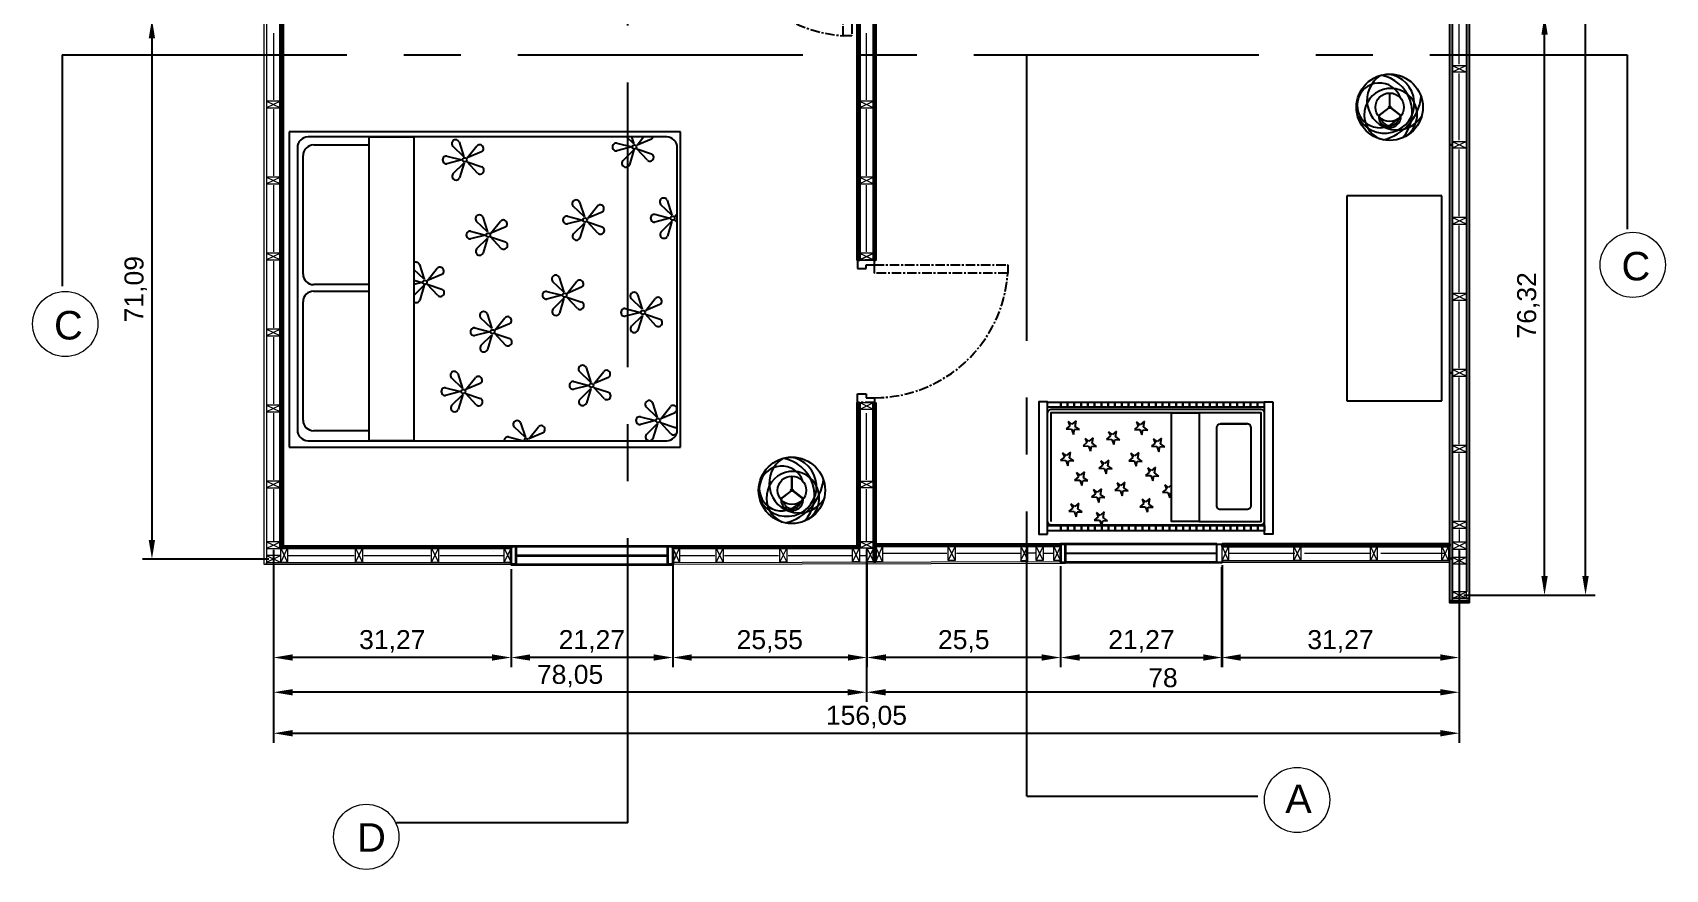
# Paper-space layout 'A000' of a CAD drawing. Header units: millimetres. Extents: x 0 to 841, y 0 to 594.
# Drawn here: x 457 to 671.8, y 163.5 to 273.7 of the extents above; entities that cross this region are included whole.
import ezdxf

# ---------------------------------------------------------------- set-up
doc = ezdxf.new("R2010")
doc.units = ezdxf.units.MM
doc.header["$MEASUREMENT"] = 0
doc.linetypes.add('CENTER', pattern=[2, 1.25, -0.25, 0.25, -0.25])
doc.layers.get('DEFPOINTS').update_dxf_attribs({"color": 210})
for name, color, linetype, lineweight in [('A-ANNO-SYMB', 3, 'Continuous', 18), ('A-DETL-MBND', 3, 'Continuous', 18), ('A-DETL-MCUT', 4, 'Continuous', 25), ('A-DOOR-FULL', 4, 'Continuous', 25), ('A-ELEV-MBE1', 7, 'Continuous', 35), ('A-ELEV-MBE2', 4, 'Continuous', 25), ('A-FURN', 8, 'Continuous', 18), ('A-SECT-MCUT', 7, 'Continuous', 35), ('A-WALL-PATT', 8, 'Continuous', 18), ('A-WALL-STUD', 3, 'Continuous', 18)]:
    doc.layers.add(name, color=color, linetype=linetype, lineweight=lineweight)
doc.layers.add('simona arzu', color=6, linetype='Continuous')
doc.styles.get("Standard").update_dxf_attribs({"font": 'arial.ttf'})
doc.dimstyles.new('ISO-25', dxfattribs={"dimtxt": 2.5, "dimasz": 2.5, "dimexe": 1.25, "dimexo": 0.625, "dimtad": 1, "dimtxsty": 'Standard', "dimcen": 2.5, "dimadec": 0, "dimazin": 0, "dimtfac": 1, "dimtmove": 0, "dimatfit": 3, "dimfxl": 1, "dimarcsym": 0})

# ---------------------------------------------------------------- blocks, each defined once
blk = doc.blocks.new('*D80')
at = {"color": 0, "lineweight": -2, "transparency": 16777216}
for p, q in [((488.66, 205.61), (488.66, 185.62)), ((566.71, 205.66), (566.71, 185.62)), ((564.21, 186.87), (491.16, 186.87))]:
    blk.add_line(p, q, dxfattribs=at)
at = {"color": 0, "transparency": 16777216}
for points in [[(491.16, 187.28), (491.16, 186.45), (488.66, 186.87)], [(564.21, 187.28), (564.21, 186.45), (566.71, 186.87)]]:
    blk.add_solid(points, dxfattribs=at)
at = {"layer": 'DEFPOINTS', "color": 0, "transparency": 16777216}
for p in [(566.71, 206.29), (488.66, 206.24), (488.66, 186.87)]:
    blk.add_point(p, dxfattribs=at)
at = {"color": 0, "transparency": 16777216, "insert": (527.69, 188.99), "char_height": 2.5, "attachment_point": 5}
blk.add_mtext('78,05', dxfattribs=at)
blk = doc.blocks.new('*D81')
at = {"color": 0, "lineweight": -2, "transparency": 16777216}
for p, q in [((488.66, 203.78), (488.66, 180.22)), ((644.71, 203.56), (644.71, 180.22)), ((491.16, 181.47), (642.21, 181.47))]:
    blk.add_line(p, q, dxfattribs=at)
at = {"color": 0, "transparency": 16777216}
for points in [[(491.16, 181.89), (491.16, 181.05), (488.66, 181.47)], [(642.21, 181.89), (642.21, 181.05), (644.71, 181.47)]]:
    blk.add_solid(points, dxfattribs=at)
at = {"layer": 'DEFPOINTS', "color": 0, "transparency": 16777216}
for p in [(488.66, 204.41), (644.71, 204.19), (644.71, 181.47)]:
    blk.add_point(p, dxfattribs=at)
at = {"color": 0, "transparency": 16777216, "insert": (566.69, 183.6), "char_height": 2.5, "attachment_point": 5}
blk.add_mtext('156,05', dxfattribs=at)
blk = doc.blocks.new('*D82')
at = {"color": 0, "lineweight": -2, "transparency": 16777216}
for p, q in [((566.71, 205.66), (566.71, 185.62)), ((644.71, 205.54), (644.71, 185.62)), ((642.21, 186.87), (569.21, 186.87))]:
    blk.add_line(p, q, dxfattribs=at)
at = {"color": 0, "transparency": 16777216}
for points in [[(569.21, 187.28), (569.21, 186.45), (566.71, 186.87)], [(642.21, 187.28), (642.21, 186.45), (644.71, 186.87)]]:
    blk.add_solid(points, dxfattribs=at)
at = {"layer": 'DEFPOINTS', "color": 0, "transparency": 16777216}
for p in [(566.71, 206.29), (644.71, 206.17), (566.71, 186.87)]:
    blk.add_point(p, dxfattribs=at)
at = {"color": 0, "transparency": 16777216, "insert": (605.71, 188.77), "char_height": 2.5, "attachment_point": 5}
blk.add_mtext('78', dxfattribs=at)
blk = doc.blocks.new('*D83')
at = {"color": 0, "lineweight": -2, "transparency": 16777216}
for p, q in [((488.66, 203.06), (488.66, 190.19)), ((519.93, 203.06), (519.93, 190.19)), ((517.43, 191.44), (491.16, 191.44))]:
    blk.add_line(p, q, dxfattribs=at)
at = {"color": 0, "transparency": 16777216}
for points in [[(491.16, 191.86), (491.16, 191.03), (488.66, 191.44)], [(517.43, 191.86), (517.43, 191.03), (519.93, 191.44)]]:
    blk.add_solid(points, dxfattribs=at)
at = {"layer": 'DEFPOINTS', "color": 0, "transparency": 16777216}
for p in [(488.66, 203.68), (519.93, 203.68), (488.66, 191.44)]:
    blk.add_point(p, dxfattribs=at)
at = {"color": 0, "transparency": 16777216, "insert": (504.29, 193.57), "char_height": 2.5, "attachment_point": 5}
blk.add_mtext('31,27', dxfattribs=at)
blk = doc.blocks.new('*D84')
at = {"color": 0, "lineweight": -2, "transparency": 16777216}
for p, q in [((519.93, 203.06), (519.93, 190.19)), ((541.2, 203.06), (541.2, 190.19)), ((538.7, 191.44), (522.43, 191.44))]:
    blk.add_line(p, q, dxfattribs=at)
at = {"color": 0, "transparency": 16777216}
for points in [[(522.43, 191.86), (522.43, 191.03), (519.93, 191.44)], [(538.7, 191.86), (538.7, 191.03), (541.2, 191.44)]]:
    blk.add_solid(points, dxfattribs=at)
at = {"layer": 'DEFPOINTS', "color": 0, "transparency": 16777216}
for p in [(519.93, 203.68), (541.2, 203.68), (519.93, 191.44)]:
    blk.add_point(p, dxfattribs=at)
at = {"color": 0, "transparency": 16777216, "insert": (530.56, 193.57), "char_height": 2.5, "attachment_point": 5}
blk.add_mtext('21,27', dxfattribs=at)
blk = doc.blocks.new('*D85')
at = {"color": 0, "lineweight": -2, "transparency": 16777216}
for p, q in [((541.2, 205.21), (541.2, 190.19)), ((566.75, 204.27), (566.75, 190.19)), ((564.25, 191.44), (543.7, 191.44))]:
    blk.add_line(p, q, dxfattribs=at)
at = {"color": 0, "transparency": 16777216}
for points in [[(543.7, 191.86), (543.7, 191.03), (541.2, 191.44)], [(564.25, 191.86), (564.25, 191.03), (566.75, 191.44)]]:
    blk.add_solid(points, dxfattribs=at)
at = {"layer": 'DEFPOINTS', "color": 0, "transparency": 16777216}
for p in [(541.2, 205.84), (566.75, 204.9), (541.2, 191.44)]:
    blk.add_point(p, dxfattribs=at)
at = {"color": 0, "transparency": 16777216, "insert": (553.97, 193.57), "char_height": 2.5, "attachment_point": 5}
blk.add_mtext('25,55', dxfattribs=at)
blk = doc.blocks.new('*D86')
at = {"color": 0, "lineweight": -2, "transparency": 16777216}
for p, q in [((566.75, 203.4), (566.75, 190.19)), ((592.25, 203.47), (592.25, 190.19)), ((589.75, 191.44), (569.25, 191.44))]:
    blk.add_line(p, q, dxfattribs=at)
at = {"color": 0, "transparency": 16777216}
for points in [[(569.25, 191.86), (569.25, 191.03), (566.75, 191.44)], [(589.75, 191.86), (589.75, 191.03), (592.25, 191.44)]]:
    blk.add_solid(points, dxfattribs=at)
at = {"layer": 'DEFPOINTS', "color": 0, "transparency": 16777216}
for p in [(566.75, 204.03), (592.25, 204.1), (566.75, 191.44)]:
    blk.add_point(p, dxfattribs=at)
at = {"color": 0, "transparency": 16777216, "insert": (579.5, 193.57), "char_height": 2.5, "attachment_point": 5}
blk.add_mtext('25,5', dxfattribs=at)
blk = doc.blocks.new('*D55')
at = {"color": 0, "lineweight": -2, "transparency": 16777216}
for p, q in [((592.25, 203.2), (592.25, 190.19)), ((613.52, 203.61), (613.52, 190.19)), ((594.75, 191.44), (611.02, 191.44))]:
    blk.add_line(p, q, dxfattribs=at)
at = {"color": 0, "transparency": 16777216}
for points in [[(594.75, 191.86), (594.75, 191.03), (592.25, 191.44)], [(611.02, 191.86), (611.02, 191.03), (613.52, 191.44)]]:
    blk.add_solid(points, dxfattribs=at)
at = {"layer": 'DEFPOINTS', "color": 0, "transparency": 16777216}
for p in [(613.52, 204.24), (592.25, 203.82), (613.52, 191.44)]:
    blk.add_point(p, dxfattribs=at)
at = {"color": 0, "transparency": 16777216, "insert": (602.88, 193.57), "char_height": 2.5, "attachment_point": 5}
blk.add_mtext('21,27', dxfattribs=at)
blk = doc.blocks.new('*D87')
at = {"color": 0, "lineweight": -2, "transparency": 16777216}
for p, q in [((613.44, 203.34), (613.44, 190.19)), ((644.71, 203.56), (644.71, 190.19)), ((615.94, 191.44), (642.21, 191.44))]:
    blk.add_line(p, q, dxfattribs=at)
at = {"color": 0, "transparency": 16777216}
for points in [[(615.94, 191.86), (615.94, 191.03), (613.44, 191.44)], [(642.21, 191.86), (642.21, 191.03), (644.71, 191.44)]]:
    blk.add_solid(points, dxfattribs=at)
at = {"layer": 'DEFPOINTS', "color": 0, "transparency": 16777216}
for p in [(644.71, 204.19), (613.44, 203.96), (644.71, 191.44)]:
    blk.add_point(p, dxfattribs=at)
at = {"color": 0, "transparency": 16777216, "insert": (629.08, 193.57), "char_height": 2.5, "attachment_point": 5}
blk.add_mtext('31,27', dxfattribs=at)
blk = doc.blocks.new('*D88')
at = {"color": 0, "lineweight": -2, "transparency": 16777216}
for p, q in [((645.33, 385.84), (662.58, 385.84)), ((661.33, 202.16), (661.33, 383.34)), ((645.33, 199.66), (662.58, 199.66))]:
    blk.add_line(p, q, dxfattribs=at)
at = {"color": 0, "transparency": 16777216}
for points in [[(660.91, 383.34), (661.74, 383.34), (661.33, 385.84)], [(660.91, 202.16), (661.74, 202.16), (661.33, 199.66)]]:
    blk.add_solid(points, dxfattribs=at)
at = {"layer": 'DEFPOINTS', "color": 0, "transparency": 16777216}
for p in [(644.71, 385.84), (661.33, 385.84), (644.71, 199.66)]:
    blk.add_point(p, dxfattribs=at)
at = {"color": 0, "transparency": 16777216, "insert": (659.2, 292.75), "char_height": 2.5, "attachment_point": 5, "rotation": 90}
blk.add_mtext('186,18', dxfattribs=at)
blk = doc.blocks.new('*D89')
at = {"color": 0, "lineweight": -2, "transparency": 16777216}
for p, q in [((639.97, 275.97), (657.18, 275.97)), ((655.93, 202.16), (655.93, 273.47)), ((645.33, 199.66), (657.18, 199.66))]:
    blk.add_line(p, q, dxfattribs=at)
at = {"color": 0, "transparency": 16777216}
for points in [[(655.52, 273.47), (656.35, 273.47), (655.93, 275.97)], [(655.52, 202.16), (656.35, 202.16), (655.93, 199.66)]]:
    blk.add_solid(points, dxfattribs=at)
at = {"layer": 'DEFPOINTS', "color": 0, "transparency": 16777216}
for p in [(639.35, 275.97), (655.93, 275.97), (644.71, 199.66)]:
    blk.add_point(p, dxfattribs=at)
at = {"color": 0, "transparency": 16777216, "insert": (653.81, 237.82), "char_height": 2.5, "attachment_point": 5, "rotation": 90}
blk.add_mtext('76,32', dxfattribs=at)
blk = doc.blocks.new('*D56')
at = {"color": 0, "lineweight": -2, "transparency": 16777216}
for p, q in [((488.03, 275.5), (471.41, 275.5)), ((472.66, 273), (472.66, 206.91)), ((488.04, 204.41), (471.41, 204.41))]:
    blk.add_line(p, q, dxfattribs=at)
at = {"color": 0, "transparency": 16777216}
for points in [[(472.24, 273), (473.07, 273), (472.66, 275.5)], [(472.24, 206.91), (473.07, 206.91), (472.66, 204.41)]]:
    blk.add_solid(points, dxfattribs=at)
at = {"layer": 'DEFPOINTS', "color": 0, "transparency": 16777216}
for p in [(488.66, 275.5), (472.66, 204.41), (488.66, 204.41)]:
    blk.add_point(p, dxfattribs=at)
at = {"color": 0, "transparency": 16777216, "insert": (470.53, 239.95), "char_height": 2.5, "attachment_point": 5, "rotation": 90}
blk.add_mtext('71,09', dxfattribs=at)

psp = doc.layouts.new('A000')

# ---------------------------------------------------------------- linework, layer by layer
at = {"color": 3, "linetype": 'CENTER', "ltscale": 30}
for p, q in [((535.281, 169.662), (535.281, 420.554)), ((587.781, 173.166), (587.781, 418.829)), ((460.827, 270.802), (666.812, 270.802)), ((460.827, 270.802), (460.827, 240.361)), ((666.812, 270.802), (666.812, 247.861)), ((587.781, 173.166), (618.222, 173.166)), ((535.281, 169.662), (504.841, 169.662))]:
    psp.add_line(p, q, dxfattribs=at)
at = {"color": 0}
for p, q in [((646.064, 198.632), (646.064, 386.864)), ((593.478, 221.962), (592.967, 221.549)), ((592.967, 221.549), (593.66, 221.516)), ((593.737, 222.171), (593.249, 222.525)), ((593.249, 222.525), (593.478, 221.962)), ((593.66, 221.516), (593.943, 220.82)), ((594.289, 222.617), (593.737, 222.171)), ((593.943, 220.82), (594.073, 221.496)), ((594.073, 221.496), (594.712, 221.466)), ((594.146, 221.875), (594.289, 222.617)), ((594.712, 221.466), (594.146, 221.875)), ((602.47, 221.899), (601.959, 221.486)), ((601.959, 221.486), (602.652, 221.453)), ((602.729, 222.108), (602.241, 222.462)), ((602.241, 222.462), (602.47, 221.899)), ((602.652, 221.453), (602.935, 220.757)), ((603.281, 222.554), (602.729, 222.108)), ((602.935, 220.757), (603.065, 221.433)), ((603.065, 221.433), (603.704, 221.403)), ((603.138, 221.812), (603.281, 222.554)), ((603.704, 221.403), (603.138, 221.812)), ((612.806, 216.128), (612.806, 221.775)), ((595.714, 219.741), (595.203, 219.328)), ((595.203, 219.328), (595.896, 219.295)), ((595.974, 219.951), (595.485, 220.304)), ((595.485, 220.304), (595.714, 219.741)), ((595.896, 219.295), (596.179, 218.599)), ((596.525, 220.396), (595.974, 219.951)), ((596.179, 218.599), (596.31, 219.275)), ((596.31, 219.275), (596.948, 219.245)), ((596.383, 219.655), (596.525, 220.396)), ((596.948, 219.245), (596.383, 219.655)), ((598.798, 220.618), (598.286, 220.204)), ((598.286, 220.204), (598.979, 220.171)), ((599.057, 220.827), (598.568, 221.181)), ((598.568, 221.181), (598.798, 220.618)), ((598.979, 220.171), (599.263, 219.475)), ((599.609, 221.273), (599.057, 220.827)), ((599.263, 219.475), (599.393, 220.152)), ((599.393, 220.152), (600.031, 220.121)), ((599.466, 220.531), (599.609, 221.273)), ((600.031, 220.121), (599.466, 220.531)), ((604.706, 219.678), (604.195, 219.265)), ((604.195, 219.265), (604.888, 219.232)), ((604.966, 219.888), (604.477, 220.242)), ((604.477, 220.242), (604.706, 219.678)), ((604.888, 219.232), (605.171, 218.536)), ((605.517, 220.333), (604.966, 219.888)), ((605.171, 218.536), (605.302, 219.213)), ((605.302, 219.213), (605.94, 219.182)), ((605.375, 219.592), (605.517, 220.333)), ((605.94, 219.182), (605.375, 219.592)), ((592.737, 217.839), (592.225, 217.425)), ((592.225, 217.425), (592.918, 217.392)), ((592.996, 218.048), (592.507, 218.402)), ((592.507, 218.402), (592.737, 217.839)), ((592.918, 217.392), (593.202, 216.696)), ((593.548, 218.494), (592.996, 218.048)), ((593.202, 216.696), (593.332, 217.373)), ((593.332, 217.373), (593.97, 217.342)), ((593.405, 217.752), (593.548, 218.494)), ((593.97, 217.342), (593.405, 217.752)), ((598.041, 217.004), (597.552, 217.358)), ((597.552, 217.358), (597.782, 216.795)), ((598.592, 217.45), (598.041, 217.004)), ((598.45, 216.708), (598.592, 217.45)), ((601.729, 217.776), (601.217, 217.363)), ((601.217, 217.363), (601.91, 217.33)), ((601.988, 217.985), (601.499, 218.339)), ((601.499, 218.339), (601.729, 217.776)), ((601.91, 217.33), (602.194, 216.633)), ((602.539, 218.431), (601.988, 217.985)), ((602.194, 216.633), (602.324, 217.31)), ((602.324, 217.31), (602.962, 217.279)), ((602.397, 217.689), (602.539, 218.431)), ((602.962, 217.279), (602.397, 217.689)), ((594.58, 215.231), (594.068, 214.818)), ((594.839, 215.441), (594.35, 215.794)), ((594.35, 215.794), (594.58, 215.231)), ((595.39, 215.886), (594.839, 215.441)), ((595.248, 215.145), (595.39, 215.886)), ((595.813, 214.735), (595.248, 215.145)), ((597.782, 216.795), (597.27, 216.382)), ((597.27, 216.382), (597.963, 216.349)), ((597.963, 216.349), (598.247, 215.653)), ((598.247, 215.653), (598.377, 216.329)), ((598.377, 216.329), (599.015, 216.299)), ((599.015, 216.299), (598.45, 216.708)), ((603.935, 215.841), (603.423, 215.428)), ((603.423, 215.428), (604.116, 215.395)), ((604.194, 216.051), (603.705, 216.404)), ((603.705, 216.404), (603.935, 215.841)), ((604.116, 215.395), (604.399, 214.699)), ((604.745, 216.496), (604.194, 216.051)), ((604.399, 214.699), (604.53, 215.375)), ((604.53, 215.375), (605.168, 215.345)), ((604.603, 215.754), (604.745, 216.496)), ((605.168, 215.345), (604.603, 215.754)), ((594.068, 214.818), (594.761, 214.785)), ((594.761, 214.785), (595.044, 214.089)), ((595.044, 214.089), (595.175, 214.765)), ((595.175, 214.765), (595.813, 214.735)), ((596.816, 213.011), (596.304, 212.597)), ((597.075, 213.22), (596.586, 213.574)), ((596.586, 213.574), (596.816, 213.011)), ((597.627, 213.666), (597.075, 213.22)), ((597.484, 212.924), (597.627, 213.666)), ((598.049, 212.514), (597.484, 212.924)), ((599.899, 213.887), (599.387, 213.474)), ((599.387, 213.474), (600.081, 213.441)), ((600.158, 214.096), (599.67, 214.45)), ((599.67, 214.45), (599.899, 213.887)), ((600.081, 213.441), (600.364, 212.745)), ((600.71, 214.542), (600.158, 214.096)), ((600.364, 212.745), (600.494, 213.421)), ((600.494, 213.421), (601.132, 213.391)), ((600.567, 213.8), (600.71, 214.542)), ((601.132, 213.391), (600.567, 213.8)), ((606.171, 213.621), (605.659, 213.207)), ((605.659, 213.207), (606.352, 213.174)), ((606.43, 213.83), (605.941, 214.184)), ((605.941, 214.184), (606.171, 213.621)), ((606.352, 213.174), (606.636, 212.478)), ((606.853, 214.172), (606.43, 213.83)), ((606.636, 212.478), (606.766, 213.155)), ((606.766, 213.155), (606.853, 213.15)), ((606.839, 213.534), (606.853, 213.608)), ((606.853, 213.523), (606.839, 213.534)), ((593.838, 211.108), (593.326, 210.695)), ((593.326, 210.695), (594.02, 210.662)), ((594.097, 211.317), (593.609, 211.671)), ((593.609, 211.671), (593.838, 211.108)), ((594.02, 210.662), (594.303, 209.966)), ((594.649, 211.763), (594.097, 211.317)), ((594.303, 209.966), (594.433, 210.642)), ((594.433, 210.642), (595.071, 210.612)), ((594.506, 211.021), (594.649, 211.763)), ((595.071, 210.612), (594.506, 211.021)), ((596.304, 212.597), (596.997, 212.564)), ((596.997, 212.564), (597.281, 211.868)), ((597.281, 211.868), (597.411, 212.545)), ((597.411, 212.545), (598.049, 212.514)), ((597.997, 210.613), (597.445, 210.167)), ((597.854, 209.871), (597.997, 210.613)), ((603.193, 211.718), (602.681, 211.305)), ((602.681, 211.305), (603.375, 211.272)), ((603.452, 211.927), (602.964, 212.281)), ((602.964, 212.281), (603.193, 211.718)), ((603.375, 211.272), (603.658, 210.576)), ((604.004, 212.373), (603.452, 211.927)), ((603.658, 210.576), (603.788, 211.252)), ((603.788, 211.252), (604.426, 211.222)), ((603.861, 211.631), (604.004, 212.373)), ((604.426, 211.222), (603.861, 211.631)), ((597.186, 209.958), (596.675, 209.545)), ((596.675, 209.545), (597.368, 209.512)), ((597.445, 210.167), (596.957, 210.521)), ((596.957, 210.521), (597.186, 209.958)), ((597.368, 209.512), (597.607, 208.925)), ((597.672, 208.925), (597.781, 209.492)), ((597.781, 209.492), (598.42, 209.461)), ((598.42, 209.461), (597.854, 209.871)), ((612.76, 206.363), (612.76, 203.961)), ((612.816, 206.365), (613.517, 206.365)), ((592.871, 205.173), (612.76, 205.173)), ((613.519, 204.238), (613.516, 203.962)), ((592.246, 203.962), (613.516, 203.962)), ((613.441, 203.962), (612.816, 203.962)), ((645.647, 199.208), (646.064, 199.208))]:
    psp.add_line(p, q, dxfattribs=at)
for p, q in [((635.554, 264.038), (635.554, 265.788)), ((635.579, 264.036), (635.579, 265.788)), ((635.445, 263.854), (634.058, 262.784)), ((635.458, 263.834), (634.072, 262.765)), ((635.653, 263.837), (637.039, 262.768)), ((635.672, 263.871), (637.062, 262.799)), ((542.223, 260.665), (490.723, 260.665)), ((490.723, 260.665), (490.723, 219.165)), ((540.407, 259.995), (493.199, 259.995)), ((501.233, 219.995), (501.233, 259.995)), ((501.233, 259.995), (507.123, 259.995)), ((507.123, 259.995), (507.123, 219.995)), ((536.062, 259.089), (535.11, 259.995)), ((535.774, 259.995), (536.062, 259.089)), ((536.506, 258.928), (537.352, 259.995)), ((542.223, 219.165), (542.223, 260.665)), ((491.803, 258.607), (491.803, 221.332)), ((513.718, 257.392), (512.237, 258.799)), ((513.097, 259.338), (513.718, 257.392)), ((514.161, 257.23), (515.431, 258.83)), ((516.044, 258.023), (514.161, 257.23)), ((533.828, 259.186), (535.807, 258.679)), ((535.807, 258.679), (533.828, 258.171)), ((534.619, 256.853), (536.075, 258.286)), ((536.075, 258.286), (535.488, 256.329)), ((536.469, 258.429), (538.407, 257.782)), ((537.857, 256.93), (536.469, 258.429)), ((538.389, 259.72), (536.506, 258.928)), ((541.803, 221.346), (541.803, 258.599)), ((511.483, 257.488), (513.462, 256.981)), ((513.462, 256.981), (511.483, 256.474)), ((512.275, 255.155), (513.73, 256.588)), ((513.73, 256.588), (513.144, 254.631)), ((514.125, 256.732), (516.062, 256.084)), ((515.512, 255.232), (514.125, 256.732)), ((528.947, 251.415), (529.568, 249.469)), ((540.466, 251.661), (541.086, 249.715)), ((629.899, 252.25), (629.899, 225.25)), ((642.399, 252.25), (629.899, 252.25)), ((642.399, 225.25), (642.399, 252.25)), ((516.208, 249.434), (516.829, 247.488)), ((527.333, 249.565), (529.312, 249.058)), ((529.568, 249.469), (528.087, 250.877)), ((530.011, 249.307), (531.281, 250.908)), ((531.894, 250.1), (530.011, 249.307)), ((538.852, 249.811), (540.831, 249.304)), ((540.831, 249.304), (538.852, 248.796)), ((541.086, 249.715), (539.606, 251.122)), ((541.53, 249.553), (541.803, 249.898)), ((541.803, 249.668), (541.53, 249.553)), ((514.595, 247.584), (516.573, 247.077)), ((516.829, 247.488), (515.349, 248.896)), ((517.272, 247.327), (518.542, 248.927)), ((519.155, 248.119), (517.272, 247.327)), ((529.312, 249.058), (527.333, 248.551)), ((528.125, 247.232), (529.58, 248.665)), ((529.58, 248.665), (528.993, 246.709)), ((529.974, 248.809), (531.912, 248.162)), ((531.362, 247.309), (529.974, 248.809)), ((539.643, 247.478), (541.099, 248.911)), ((541.099, 248.911), (540.512, 246.954)), ((541.493, 249.054), (541.803, 248.951)), ((541.803, 248.72), (541.493, 249.054)), ((516.573, 247.077), (514.595, 246.57)), ((515.386, 245.251), (516.842, 246.685)), ((516.842, 246.685), (516.255, 244.728)), ((517.236, 246.828), (519.173, 246.181)), ((518.623, 245.329), (517.236, 246.828)), ((507.865, 243.209), (508.485, 241.263)), ((508.485, 241.263), (507.123, 242.558)), ((507.123, 241.136), (508.23, 240.852)), ((508.23, 240.852), (507.123, 240.568)), ((508.929, 241.102), (510.198, 242.702)), ((510.811, 241.894), (508.929, 241.102)), ((526.87, 239.565), (525.39, 240.973)), ((526.249, 241.511), (526.87, 239.565)), ((527.313, 239.404), (528.583, 241.004)), ((507.123, 239.106), (508.498, 240.459)), ((508.498, 240.459), (507.911, 238.503)), ((508.892, 240.603), (510.83, 239.956)), ((510.279, 239.104), (508.892, 240.603)), ((524.635, 239.661), (526.614, 239.154)), ((526.614, 239.154), (524.635, 238.647)), ((525.427, 237.329), (526.883, 238.762)), ((526.883, 238.762), (526.296, 236.805)), ((527.277, 238.905), (529.214, 238.258)), ((528.664, 237.406), (527.277, 238.905)), ((529.196, 240.196), (527.313, 239.404)), ((537.194, 237.302), (535.713, 238.709)), ((536.573, 239.248), (537.194, 237.302)), ((537.637, 237.14), (538.907, 238.74)), ((516.774, 236.701), (517.395, 234.755)), ((534.959, 237.398), (536.938, 236.891)), ((536.938, 236.891), (534.959, 236.383)), ((535.751, 235.065), (537.206, 236.498)), ((537.206, 236.498), (536.62, 234.541)), ((537.601, 236.642), (539.538, 235.994)), ((538.988, 235.142), (537.601, 236.642)), ((539.52, 237.932), (537.637, 237.14)), ((515.16, 234.851), (517.139, 234.344)), ((517.139, 234.344), (515.16, 233.837)), ((517.395, 234.755), (515.914, 236.163)), ((517.838, 234.593), (519.108, 236.194)), ((519.721, 235.386), (517.838, 234.593)), ((515.952, 232.518), (517.407, 233.951)), ((517.407, 233.951), (516.821, 231.995)), ((517.802, 234.095), (519.739, 233.448)), ((519.189, 232.596), (517.802, 234.095)), ((513.542, 226.881), (512.062, 228.289)), ((512.921, 228.827), (513.542, 226.881)), ((513.985, 226.719), (515.255, 228.32)), ((528.171, 227.777), (530.15, 227.27)), ((530.405, 227.681), (528.925, 229.089)), ((529.785, 229.627), (530.405, 227.681)), ((530.849, 227.519), (532.119, 229.12)), ((532.732, 228.312), (530.849, 227.519)), ((511.308, 226.977), (513.286, 226.47)), ((513.286, 226.47), (511.308, 225.963)), ((512.099, 224.644), (513.555, 226.077)), ((513.555, 226.077), (512.968, 224.121)), ((513.949, 226.221), (515.886, 225.574)), ((515.336, 224.721), (513.949, 226.221)), ((515.868, 227.512), (513.985, 226.719)), ((530.15, 227.27), (528.171, 226.763)), ((528.962, 225.444), (530.418, 226.877)), ((530.418, 226.877), (529.831, 224.921)), ((530.812, 227.021), (532.75, 226.374)), ((532.2, 225.522), (530.812, 227.021)), ((539.171, 223.059), (537.691, 224.466)), ((539.171, 223.059), (537.691, 224.466)), ((538.55, 225.005), (539.171, 223.059)), ((538.55, 225.005), (539.171, 223.059)), ((539.614, 222.897), (540.884, 224.497)), ((539.614, 222.897), (540.884, 224.497)), ((541.497, 223.689), (539.614, 222.897)), ((541.497, 223.689), (539.614, 222.897)), ((629.899, 225.25), (642.399, 225.25)), ((521.803, 220.402), (520.323, 221.809)), ((521.182, 222.348), (521.803, 220.402)), ((522.247, 220.24), (523.516, 221.841)), ((536.937, 223.155), (538.915, 222.648)), ((536.937, 223.155), (538.915, 222.648)), ((538.915, 222.648), (536.937, 222.14)), ((538.915, 222.648), (536.937, 222.14)), ((537.728, 220.822), (539.184, 222.255)), ((537.728, 220.822), (539.184, 222.255)), ((539.184, 222.255), (538.597, 220.298)), ((539.184, 222.255), (538.597, 220.298)), ((539.578, 222.398), (541.515, 221.751)), ((540.965, 220.899), (539.578, 222.398)), ((539.578, 222.398), (541.515, 221.751)), ((540.965, 220.899), (539.578, 222.398)), ((493.198, 219.995), (540.408, 219.995)), ((507.123, 219.995), (501.233, 219.995)), ((519.569, 220.498), (521.547, 219.991)), ((524.129, 221.033), (522.247, 220.24)), ((490.723, 219.165), (542.223, 219.165)), ((556.879, 213.588), (556.879, 215.338)), ((556.904, 213.585), (556.904, 215.338)), ((556.769, 213.403), (555.382, 212.333)), ((556.783, 213.383), (555.397, 212.314)), ((556.978, 213.386), (558.364, 212.318)), ((556.997, 213.421), (558.387, 212.348))]:
    psp.add_line(p, q)
for points in [[(493.951, 258.941), (501.233, 258.941)], [(492.556, 241.947), (492.556, 257.546)], [(493.936, 239.69), (501.233, 239.69)], [(501.233, 240.552), (493.951, 240.552)], [(492.541, 222.696), (492.541, 238.294)], [(501.233, 221.3), (493.936, 221.3)]]:
    psp.add_lwpolyline(points)
psp.add_lwpolyline([(606.853, 223.657), (610.479, 223.652), (610.479, 209.371), (606.853, 209.376)], close=True, dxfattribs=at)
for centre, radius in [((635.554, 263.913), 4.372), ((635.554, 263.913), 1.875), ((635.554, 263.913), 0.125), ((536.156, 258.682), 0.269), ((513.811, 256.985), 0.269), ((529.661, 249.062), 0.269), ((541.18, 249.308), 0.269), ((516.923, 247.081), 0.269), ((508.579, 240.856), 0.269), ((526.964, 239.158), 0.269), ((537.287, 236.895), 0.269), ((517.488, 234.348), 0.269), ((513.636, 226.474), 0.269), ((530.499, 227.274), 0.269), ((539.265, 222.651), 0.269), ((539.265, 222.651), 0.269), ((556.879, 213.463), 4.372), ((556.879, 213.463), 1.875), ((556.879, 213.463), 0.125)]:
    psp.add_circle(centre, radius)
for centre, radius, start, end in [((634.215, 264.162), 2.947, 18.42296, 320.55299), ((634.884, 264.393), 3.914, 205.59901, 83.26359), ((636.464, 264.83), 3.901, 122.44233, 327.96993), ((633.534, 263.211), 4.989, 318.16189, 80.16819), ((635.68, 262.916), 3.482, 308.48908, 245.90428), ((633.046, 266.114), 6.707, 284.4939, 352.97713), ((635.578, 262.71), 1.463, 179.92881, 2.27632), ((635.578, 262.71), 1.203, 193.45461, 348.75053), ((493.184, 258.613), 1.381, 89.40648, 180.24584), ((538.134, 260.164), 0.511, 299.89479, 340.71568), ((540.407, 258.599), 1.396, 0, 90), ((493.951, 257.546), 1.396, 90, 180), ((512.633, 259.124), 0.511, 24.76118, 219.36383), ((515.789, 258.466), 0.511, 299.89479, 134.49744), ((533.763, 258.679), 0.511, 82.69868, 277.30132), ((511.418, 256.981), 0.511, 82.69868, 277.30132), ((515.842, 255.623), 0.511, 229.85219, 64.45484), ((535.02, 256.535), 0.511, 141.62668, 336.22932), ((538.186, 257.321), 0.511, 229.85219, 64.45484), ((512.676, 254.838), 0.511, 141.62668, 336.22932), ((528.483, 251.201), 0.511, 24.76118, 219.36383), ((540.001, 251.447), 0.511, 24.76118, 219.36383), ((515.744, 249.22), 0.511, 24.76118, 219.36383), ((527.268, 249.058), 0.511, 82.69868, 277.30132), ((531.639, 250.543), 0.511, 299.89479, 134.49744), ((538.787, 249.304), 0.511, 82.69868, 277.30132), ((514.53, 247.077), 0.511, 82.69868, 277.30132), ((518.9, 248.562), 0.511, 299.89479, 134.49744), ((528.525, 246.915), 0.511, 141.62668, 336.22932), ((531.691, 247.7), 0.511, 229.85219, 64.45484), ((540.044, 247.16), 0.511, 141.62668, 336.22932), ((515.787, 244.934), 0.511, 141.62668, 336.22932), ((518.953, 245.72), 0.511, 229.85219, 64.45484), ((507.4, 242.995), 0.511, 24.76118, 122.8035), ((510.557, 242.337), 0.511, 299.89479, 134.49744), ((493.951, 241.947), 1.396, 180, 270), ((525.785, 241.297), 0.511, 24.76118, 219.36383), ((528.941, 240.639), 0.511, 299.89479, 134.49744), ((493.936, 238.294), 1.396, 90, 180), ((510.609, 239.494), 0.511, 229.85219, 64.45484), ((524.57, 239.154), 0.511, 82.69868, 277.30132), ((536.109, 239.034), 0.511, 24.76118, 219.36383), ((539.265, 238.376), 0.511, 299.89479, 134.49744), ((507.443, 238.709), 0.511, 231.2765, 336.22932), ((516.31, 236.487), 0.511, 24.76118, 219.36383), ((525.828, 237.011), 0.511, 141.62668, 336.22932), ((528.994, 237.797), 0.511, 229.85219, 64.45484), ((534.894, 236.891), 0.511, 82.69868, 277.30132), ((515.095, 234.344), 0.511, 82.69868, 277.30132), ((519.466, 235.829), 0.511, 299.89479, 134.49744), ((536.152, 234.747), 0.511, 141.62668, 336.22932), ((539.318, 235.533), 0.511, 229.85219, 64.45484), ((516.353, 232.201), 0.511, 141.62668, 336.22932), ((519.519, 232.986), 0.511, 229.85219, 64.45484), ((529.32, 229.413), 0.511, 24.76118, 219.36383), ((512.457, 228.613), 0.511, 24.76118, 219.36383), ((515.613, 227.955), 0.511, 299.89479, 134.49744), ((528.106, 227.27), 0.511, 82.69868, 277.30132), ((532.477, 228.755), 0.511, 299.89479, 134.49744), ((511.243, 226.47), 0.511, 82.69868, 277.30132), ((532.529, 225.912), 0.511, 229.85219, 64.45484), ((512.5, 224.327), 0.511, 141.62668, 336.22932), ((515.666, 225.112), 0.511, 229.85219, 64.45484), ((529.363, 225.127), 0.511, 141.62668, 336.22932), ((538.086, 224.791), 0.511, 24.76118, 219.36383), ((538.086, 224.791), 0.511, 24.76118, 219.36383), ((541.242, 224.133), 0.511, 299.89479, 134.49744), ((541.242, 224.133), 0.511, 299.89479, 134.49744), ((493.198, 221.39), 1.396, 180, 270), ((493.936, 222.696), 1.396, 180, 270), ((520.718, 222.134), 0.511, 24.76118, 219.36383), ((523.875, 221.476), 0.511, 299.89479, 134.49744), ((536.872, 222.648), 0.511, 82.69868, 277.30132), ((536.872, 222.648), 0.511, 82.69868, 277.30132), ((540.407, 221.39), 1.396, 270, 0), ((541.295, 221.29), 0.511, 6.85356, 64.45484), ((519.504, 219.991), 0.511, 82.69868, 179.56023), ((521.897, 219.995), 0.269, 0, 180), ((538.129, 220.504), 0.511, 141.62668, 336.22932), ((538.129, 220.504), 0.511, 141.62668, 336.22932), ((541.295, 221.29), 0.511, 229.85219, 340.2351), ((556.208, 213.942), 3.914, 205.59901, 83.26359), ((557.789, 214.379), 3.901, 122.44233, 327.96993), ((554.859, 212.76), 4.989, 318.16189, 80.16819), ((555.54, 213.711), 2.947, 18.42296, 320.55299), ((557.005, 212.465), 3.482, 308.48908, 245.90428), ((554.371, 215.664), 6.707, 284.4939, 352.97713), ((556.902, 212.259), 1.463, 179.92881, 2.27632), ((556.902, 212.259), 1.203, 193.45461, 348.75053)]:
    psp.add_arc(centre, radius, start, end)
at = {"layer": 'A-ANNO-SYMB'}
for centre in [(667.54, 243.149), (461.252, 235.367), (623.367, 172.687), (500.866, 167.833)]:
    psp.add_circle(centre, 4.291, dxfattribs=at)
at = {"layer": 'A-DETL-MBND', "color": 0}
for points in [[(487.721, 384.383), (487.724, 203.684), (487.449, 203.684), (487.449, 384.383)], [(519.928, 203.959), (519.928, 203.684), (487.724, 203.684), (487.724, 203.959)], [(592.246, 204.1), (592.246, 203.825), (541.198, 203.684), (541.198, 203.959)]]:
    psp.add_lwpolyline(points, close=True, dxfattribs=at)
psp.add_lwpolyline([(613.519, 204.238), (643.47, 204.238), (643.47, 203.962), (613.441, 203.962)], dxfattribs=at)
at = {"layer": 'A-DETL-MCUT', "color": 0}
for points in [[(643.771, 288.994), (643.771, 258.965), (643.471, 258.965), (643.47, 288.994)], [(643.771, 258.965), (643.771, 228.936), (643.471, 228.936), (643.47, 258.965)], [(643.771, 228.936), (643.771, 204.488), (643.47, 204.488), (643.47, 228.936)], [(643.771, 204.488), (643.771, 198.908), (643.471, 198.908), (643.47, 204.488)]]:
    psp.add_lwpolyline(points, close=True, dxfattribs=at)
for points in [[(646.064, 198.632), (643.471, 198.632), (643.471, 198.908), (646.064, 198.908)], [(646.064, 199.208), (643.771, 199.208), (643.771, 198.908), (646.064, 198.908)]]:
    psp.add_lwpolyline(points, dxfattribs=at)
at = {"layer": 'A-DOOR-FULL', "color": 0, "linetype": 'CENTER'}
for points in [[(563.645, 273.326), (563.645, 290.843), (564.771, 290.843), (564.771, 273.326), (563.645, 273.326)], [(567.764, 243.169), (567.764, 243.795), (565.512, 243.795), (565.512, 242.669), (566.638, 242.669), (566.638, 243.169), (567.764, 243.169)], [(585.281, 242.043), (567.764, 242.043), (567.764, 243.169), (585.281, 243.169), (585.281, 242.043)], [(567.764, 225.652), (567.764, 225.027), (565.512, 225.027), (565.512, 226.153), (566.638, 226.153), (566.638, 225.652), (567.764, 225.652)]]:
    psp.add_lwpolyline(points, dxfattribs=at)
for centre, start, end in [((564.838, 290.87), 180.08643, 266.10934), ((567.737, 243.236), 270.08643, 356.10934)]:
    psp.add_arc(centre, 17.584, start, end, dxfattribs=at)
at = {"layer": 'A-ELEV-MBE1', "color": 0}
for p, q in [((612.816, 206.365), (592.871, 206.365)), ((519.927, 206.086), (541.198, 206.086)), ((519.928, 203.684), (541.198, 203.684)), ((612.816, 203.962), (592.871, 203.962))]:
    psp.add_line(p, q, dxfattribs=at)
at = {"layer": 'A-ELEV-MBE1', "color": 0, "linetype": 'Continuous'}
psp.add_line((520.553, 204.898), (540.56, 204.898), dxfattribs=at)
at = {"layer": 'A-ELEV-MBE1', "color": 0}
for points in [[(592.246, 203.962), (592.871, 203.962), (592.871, 206.365), (592.246, 206.365)], [(519.927, 206.086), (520.553, 206.086), (520.553, 203.684), (519.928, 203.684)], [(540.572, 206.086), (541.198, 206.086), (541.198, 203.684), (540.572, 203.684)]]:
    psp.add_lwpolyline(points, close=True, dxfattribs=at)
at = {"layer": 'A-ELEV-MBE2', "color": 0}
psp.add_line((645.648, 385.388), (645.647, 200.109), dxfattribs=at)
at = {"layer": 'A-FURN', "color": 0}
for p, q in [((643.47, 246.654), (643.47, 296.702)), ((643.47, 206.615), (643.47, 229.137))]:
    psp.add_line(p, q, dxfattribs=at)
at = {"layer": 'A-FURN', "color": 0, "linetype": 'Continuous'}
psp.add_line((517.618, 205.464), (517.618, 205.464), dxfattribs=at)
at = {"layer": 'A-SECT-MCUT', "color": 0}
for points in [[(565.772, 295.109), (565.772, 264.268), (565.521, 264.268), (565.522, 295.109)], [(567.899, 295.109), (567.899, 264.268), (567.649, 264.268), (567.649, 295.109)], [(489.598, 264.268), (489.598, 294.297), (489.899, 294.297), (489.899, 264.268)], [(489.598, 234.239), (489.598, 264.268), (489.899, 264.268), (489.899, 234.239)], [(565.772, 264.268), (565.762, 243.795), (565.512, 243.795), (565.522, 264.268)], [(567.899, 264.268), (567.899, 243.795), (567.649, 243.795), (567.649, 264.268)], [(489.598, 205.836), (489.598, 234.239), (489.899, 234.239), (489.899, 205.836)], [(565.772, 225.027), (565.772, 206.086), (565.522, 206.086), (565.522, 225.027)], [(567.889, 225.027), (567.899, 204.032), (567.649, 204.032), (567.639, 225.027)], [(592.246, 206.114), (567.897, 206.114), (567.897, 206.365), (592.246, 206.365)], [(643.47, 206.114), (643.47, 206.365), (613.517, 206.365), (613.517, 206.114)], [(489.898, 206.086), (519.927, 206.086), (519.927, 205.836), (489.898, 205.836)], [(541.198, 206.086), (565.772, 206.086), (565.772, 205.836), (541.198, 205.836)]]:
    psp.add_lwpolyline(points, close=True, dxfattribs=at)
at = {"layer": 'A-WALL-PATT', "color": 0, "ltscale": 0.1}
for p, q in [((644.709, 269.601), (644.709, 278.359)), ((488.66, 273.652), (488.66, 264.893)), ((566.71, 264.893), (566.71, 273.652)), ((644.709, 259.591), (644.709, 268.349)), ((488.66, 263.642), (488.66, 254.883)), ((566.71, 254.883), (566.71, 263.642)), ((644.709, 249.581), (644.709, 258.34)), ((488.66, 253.632), (488.66, 244.874)), ((566.71, 244.874), (566.71, 253.632)), ((644.709, 239.572), (644.709, 248.33)), ((488.66, 243.623), (488.66, 234.864)), ((644.709, 229.562), (644.709, 238.32)), ((488.66, 233.613), (488.66, 224.854)), ((644.709, 219.552), (644.709, 228.311)), ((488.66, 223.603), (488.66, 214.845)), ((566.71, 214.845), (566.71, 223.603)), ((644.709, 209.543), (644.709, 218.301)), ((488.66, 213.594), (488.66, 206.712)), ((566.71, 206.737), (566.71, 213.594)), ((644.709, 208.291), (644.709, 206.616)), ((490.499, 204.898), (499.283, 204.898)), ((500.534, 204.898), (509.292, 204.898)), ((510.543, 204.898), (519.027, 204.898)), ((542.099, 204.898), (546.753, 204.898)), ((548.005, 204.898), (555.136, 204.898)), ((556.387, 204.898), (564.871, 204.898)), ((565.772, 204.898), (566.748, 204.898)), ((568.798, 205.176), (577.282, 205.178)), ((578.533, 205.178), (587.028, 205.176)), ((589.03, 205.176), (587.929, 205.176)), ((589.931, 205.179), (591.345, 205.176)), ((614.342, 205.178), (623.076, 205.178)), ((624.327, 205.178), (633.136, 205.178)), ((634.387, 205.178), (642.82, 205.178)), ((644.709, 204.637), (644.709, 205.715)), ((644.709, 205.539), (644.709, 204.812)), ((644.709, 203.736), (644.709, 200.109))]:
    psp.add_line(p, q, dxfattribs=at)
at = {"layer": 'A-WALL-STUD', "color": 0}
for p, q in [((643.771, 269.426), (645.648, 268.525)), ((645.648, 269.426), (643.771, 268.525)), ((489.598, 264.718), (487.721, 263.817)), ((487.721, 264.718), (489.598, 263.817)), ((567.649, 264.718), (565.772, 263.817)), ((565.772, 264.718), (567.649, 263.817)), ((643.771, 259.416), (645.648, 258.515)), ((645.648, 259.416), (643.771, 258.515)), ((489.598, 254.708), (487.721, 253.807)), ((487.721, 254.708), (489.598, 253.807)), ((567.649, 254.708), (565.772, 253.807)), ((565.772, 254.708), (567.649, 253.807)), ((643.771, 248.505), (645.648, 249.406)), ((645.648, 248.505), (643.771, 249.406)), ((489.598, 244.699), (487.721, 243.798)), ((487.721, 244.699), (489.598, 243.798)), ((565.762, 243.795), (567.639, 244.696)), ((567.639, 243.795), (565.762, 244.696)), ((567.649, 244.699), (565.772, 243.798)), ((565.772, 244.699), (567.649, 243.798)), ((643.771, 238.496), (645.648, 239.396)), ((645.648, 238.496), (643.771, 239.396)), ((489.598, 234.689), (487.721, 233.788)), ((487.721, 234.689), (489.598, 233.788)), ((643.47, 229.137), (643.47, 229.137)), ((643.771, 228.486), (645.648, 229.387)), ((645.648, 228.486), (643.771, 229.387)), ((489.598, 224.679), (487.721, 223.778)), ((487.721, 224.679), (489.598, 223.778)), ((567.639, 224.126), (565.762, 225.027)), ((565.762, 224.126), (567.639, 225.027)), ((643.771, 218.476), (645.648, 219.377)), ((645.648, 218.476), (643.771, 219.377)), ((489.598, 214.67), (487.721, 213.769)), ((487.721, 214.67), (489.598, 213.769)), ((565.772, 214.67), (567.649, 213.769)), ((567.649, 214.67), (565.772, 213.769)), ((643.771, 208.467), (645.648, 209.367)), ((645.648, 208.467), (643.771, 209.367)), ((643.771, 208.467), (645.648, 209.367)), ((645.648, 208.467), (643.771, 209.367)), ((489.601, 206.69), (487.724, 205.789)), ((487.724, 206.69), (489.601, 205.789)), ((565.772, 206.737), (567.649, 205.836)), ((567.649, 206.737), (565.772, 205.836)), ((643.771, 205.715), (645.648, 206.616)), ((645.648, 205.715), (643.771, 206.616)), ((489.601, 204.86), (487.724, 203.959)), ((487.724, 204.86), (489.601, 203.959)), ((489.601, 203.959), (490.501, 205.836)), ((489.601, 205.836), (490.501, 203.959)), ((499.458, 203.959), (500.359, 205.836)), ((499.458, 205.836), (500.359, 203.959)), ((509.467, 203.959), (510.368, 205.836)), ((509.467, 205.836), (510.368, 203.959)), ((519.027, 203.959), (519.927, 205.836)), ((519.027, 205.836), (519.927, 203.959)), ((541.198, 203.959), (542.099, 205.836)), ((541.198, 205.836), (542.099, 203.959)), ((546.929, 203.959), (547.829, 205.836)), ((546.929, 205.836), (547.829, 203.959)), ((555.311, 203.999), (556.212, 205.836)), ((555.311, 205.836), (556.212, 203.999)), ((564.871, 204.024), (565.772, 205.836)), ((564.871, 205.836), (565.772, 204.027)), ((566.748, 204.031), (567.649, 205.836)), ((566.748, 205.836), (567.649, 204.031)), ((568.798, 204.034), (567.897, 206.114)), ((568.798, 206.114), (567.899, 204.033)), ((578.358, 206.114), (577.457, 204.238)), ((578.358, 204.238), (577.457, 206.114)), ((587.028, 206.115), (587.929, 204.238)), ((587.028, 204.238), (587.929, 206.115)), ((589.931, 206.115), (589.03, 204.238)), ((589.931, 204.238), (589.03, 206.115)), ((592.246, 206.114), (591.345, 204.238)), ((592.246, 204.238), (591.345, 206.114)), ((614.342, 204.238), (613.517, 206.114)), ((614.342, 206.114), (613.519, 204.238)), ((623.851, 206.114), (622.951, 204.238)), ((623.851, 204.238), (622.951, 206.114)), ((633.911, 206.114), (633.01, 204.238)), ((633.911, 204.238), (633.01, 206.114)), ((643.295, 206.114), (642.394, 204.238)), ((643.295, 204.238), (642.394, 206.114)), ((643.771, 204.637), (645.648, 203.736)), ((645.648, 204.637), (643.771, 203.736)), ((643.771, 199.208), (645.647, 200.109)), ((645.647, 199.208), (643.771, 200.109))]:
    psp.add_line(p, q, dxfattribs=at)
for points in [[(643.771, 269.426), (645.648, 269.426), (645.648, 268.525), (643.771, 268.525)], [(489.598, 264.718), (487.721, 264.718), (487.721, 263.817), (489.598, 263.817)], [(567.649, 264.718), (565.772, 264.718), (565.772, 263.817), (567.649, 263.817)], [(643.771, 259.416), (645.648, 259.416), (645.648, 258.515), (643.771, 258.515)], [(489.598, 254.708), (487.721, 254.708), (487.721, 253.807), (489.598, 253.807)], [(567.649, 254.708), (565.772, 254.708), (565.772, 253.807), (567.649, 253.807)], [(643.771, 248.505), (645.648, 248.505), (645.648, 249.406), (643.771, 249.406)], [(489.598, 244.699), (487.721, 244.699), (487.721, 243.798), (489.598, 243.798)], [(565.762, 243.795), (567.639, 243.795), (567.639, 244.696), (565.762, 244.696)], [(567.649, 244.699), (565.772, 244.699), (565.772, 243.798), (567.649, 243.798)], [(643.771, 238.496), (645.648, 238.496), (645.648, 239.396), (643.771, 239.396)], [(489.598, 234.689), (487.721, 234.689), (487.721, 233.788), (489.598, 233.788)], [(643.771, 228.486), (645.648, 228.486), (645.648, 229.387), (643.771, 229.387)], [(489.598, 224.679), (487.721, 224.679), (487.721, 223.778), (489.598, 223.778)], [(567.639, 224.126), (565.762, 224.126), (565.762, 225.027), (567.639, 225.027)], [(643.771, 218.476), (645.648, 218.476), (645.648, 219.377), (643.771, 219.377)], [(489.598, 214.67), (487.721, 214.67), (487.721, 213.769), (489.598, 213.769)], [(565.772, 214.67), (567.649, 214.67), (567.649, 213.769), (565.772, 213.769)], [(643.771, 208.467), (645.648, 208.467), (645.648, 209.367), (643.771, 209.367)], [(643.771, 208.467), (645.648, 208.467), (645.648, 209.367), (643.771, 209.367)], [(489.601, 206.69), (487.724, 206.69), (487.724, 205.789), (489.601, 205.789)], [(565.772, 206.737), (567.649, 206.737), (567.649, 205.836), (565.772, 205.836)], [(643.771, 205.715), (645.648, 205.715), (645.648, 206.616), (643.771, 206.616)], [(489.601, 204.86), (487.724, 204.86), (487.724, 203.959), (489.601, 203.959)], [(489.601, 203.959), (489.601, 205.836), (490.501, 205.836), (490.501, 203.959)], [(499.458, 203.959), (499.458, 205.836), (500.359, 205.836), (500.359, 203.959)], [(509.467, 203.959), (509.467, 205.836), (510.368, 205.836), (510.368, 203.959)], [(519.027, 203.959), (519.027, 205.836), (519.927, 205.836), (519.927, 203.959)], [(541.198, 203.959), (541.198, 205.836), (542.099, 205.836), (542.099, 203.959)], [(546.929, 203.976), (546.929, 205.836), (547.829, 205.836), (547.829, 203.976)], [(555.311, 203.999), (555.311, 205.836), (556.212, 205.836), (556.212, 203.999)], [(564.871, 204.026), (564.871, 205.836), (565.772, 205.836), (565.772, 204.026)], [(566.748, 204.031), (566.748, 205.836), (567.649, 205.836), (567.649, 204.031)], [(568.798, 206.114), (568.798, 204.034), (567.897, 204.034), (567.897, 206.114)], [(578.358, 206.114), (578.358, 204.238), (577.457, 204.238), (577.457, 206.114)], [(587.028, 206.115), (587.028, 204.238), (587.929, 204.238), (587.929, 206.115)], [(589.931, 206.115), (589.931, 204.238), (589.03, 204.238), (589.03, 206.115)], [(592.246, 206.114), (592.246, 204.238), (591.345, 204.238), (591.345, 206.114)], [(614.342, 206.117), (614.342, 204.24), (613.517, 204.238), (613.517, 206.114)], [(623.851, 206.114), (623.851, 204.238), (622.951, 204.238), (622.951, 206.114)], [(633.911, 206.114), (633.911, 204.238), (633.01, 204.238), (633.01, 206.114)], [(643.295, 206.114), (643.295, 204.238), (642.394, 204.238), (642.394, 206.114)], [(643.771, 204.637), (645.648, 204.637), (645.648, 203.736), (643.771, 203.736)], [(643.771, 199.208), (645.647, 199.208), (645.647, 200.109), (643.771, 200.109)]]:
    psp.add_lwpolyline(points, close=True, dxfattribs=at)
at = {"layer": 'simona arzu', "color": 0}
for points in [[(590.511, 207.7), (590.511, 225.105), (589.395, 225.105), (589.395, 207.7)], [(590.522, 224.421), (590.522, 225.09), (592.26, 225.09), (592.26, 224.421)], [(593.152, 225.09), (593.152, 224.421), (592.26, 224.421), (592.26, 225.09)], [(594.045, 225.09), (594.045, 224.421), (593.152, 224.421), (593.152, 225.09)], [(594.937, 225.09), (594.937, 224.421), (594.045, 224.421), (594.045, 225.09)], [(595.83, 225.09), (595.83, 224.421), (594.937, 224.421), (594.937, 225.09)], [(596.723, 225.09), (596.723, 224.421), (595.83, 224.421), (595.83, 225.09)], [(597.615, 225.09), (597.615, 224.421), (596.723, 224.421), (596.723, 225.09)], [(598.508, 225.09), (598.508, 224.421), (597.615, 224.421), (597.615, 225.09)], [(599.4, 225.09), (599.4, 224.421), (598.508, 224.421), (598.508, 225.09)], [(600.293, 225.09), (600.293, 224.421), (599.4, 224.421), (599.4, 225.09)], [(601.185, 225.09), (601.185, 224.421), (600.293, 224.421), (600.293, 225.09)], [(602.078, 225.09), (602.078, 224.421), (601.185, 224.421), (601.185, 225.09)], [(602.971, 225.09), (602.971, 224.421), (602.078, 224.421), (602.078, 225.09)], [(603.863, 225.09), (603.863, 224.421), (602.971, 224.421), (602.971, 225.09)], [(604.756, 225.09), (604.756, 224.421), (603.863, 224.421), (603.863, 225.09)], [(605.648, 225.09), (605.648, 224.421), (604.756, 224.421), (604.756, 225.09)], [(606.541, 225.09), (606.541, 224.421), (605.648, 224.421), (605.648, 225.09)], [(607.433, 225.09), (607.433, 224.421), (606.541, 224.421), (606.541, 225.09)], [(608.326, 225.09), (608.326, 224.421), (607.433, 224.421), (607.433, 225.09)], [(609.219, 225.09), (609.219, 224.421), (608.326, 224.421), (608.326, 225.09)], [(610.111, 225.09), (610.111, 224.421), (609.219, 224.421), (609.219, 225.09)], [(611.004, 225.09), (611.004, 224.421), (610.111, 224.421), (610.111, 225.09)], [(611.896, 225.09), (611.896, 224.421), (611.004, 224.421), (611.004, 225.09)], [(612.789, 225.09), (612.789, 224.421), (611.896, 224.421), (611.896, 225.09)], [(613.681, 225.09), (613.681, 224.421), (612.789, 224.421), (612.789, 225.09)], [(614.574, 225.09), (614.574, 224.421), (613.681, 224.421), (613.681, 225.09)], [(615.467, 225.09), (615.467, 224.421), (614.574, 224.421), (614.574, 225.09)], [(616.359, 225.09), (616.359, 224.421), (615.467, 224.421), (615.467, 225.09)], [(617.252, 225.09), (617.252, 224.421), (616.359, 224.421), (616.359, 225.09)], [(618.144, 225.09), (618.144, 224.421), (617.252, 224.421), (617.252, 225.09)], [(619.037, 225.09), (619.037, 224.421), (618.144, 224.421), (618.144, 225.09)], [(620.188, 225.105), (620.188, 207.7), (619.073, 207.7), (619.073, 225.105)], [(590.511, 208.146), (590.511, 208.816), (592.26, 208.816), (592.26, 208.146)], [(593.188, 208.816), (593.188, 208.146), (592.26, 208.146), (592.26, 208.816)], [(594.081, 208.816), (594.081, 208.146), (593.188, 208.146), (593.188, 208.816)], [(594.973, 208.816), (594.973, 208.146), (594.081, 208.146), (594.081, 208.816)], [(595.866, 208.816), (595.866, 208.146), (594.973, 208.146), (594.973, 208.816)], [(596.758, 208.816), (596.758, 208.146), (595.866, 208.146), (595.866, 208.816)], [(597.651, 208.816), (597.651, 208.146), (596.758, 208.146), (596.758, 208.816)], [(598.544, 208.816), (598.544, 208.146), (597.651, 208.146), (597.651, 208.816)], [(599.436, 208.816), (599.436, 208.146), (598.544, 208.146), (598.544, 208.816)], [(600.329, 208.816), (600.329, 208.146), (599.436, 208.146), (599.436, 208.816)], [(601.221, 208.816), (601.221, 208.146), (600.329, 208.146), (600.329, 208.816)], [(602.114, 208.816), (602.114, 208.146), (601.221, 208.146), (601.221, 208.816)], [(603.006, 208.816), (603.006, 208.146), (602.114, 208.146), (602.114, 208.816)], [(603.899, 208.816), (603.899, 208.146), (603.006, 208.146), (603.006, 208.816)], [(604.792, 208.816), (604.792, 208.146), (603.899, 208.146), (603.899, 208.816)], [(605.684, 208.816), (605.684, 208.146), (604.792, 208.146), (604.792, 208.816)], [(606.577, 208.816), (606.577, 208.146), (605.684, 208.146), (605.684, 208.816)], [(607.469, 208.816), (607.469, 208.146), (606.577, 208.146), (606.577, 208.816)], [(608.362, 208.816), (608.362, 208.146), (607.469, 208.146), (607.469, 208.816)], [(609.254, 208.816), (609.254, 208.146), (608.362, 208.146), (608.362, 208.816)], [(610.147, 208.816), (610.147, 208.146), (609.254, 208.146), (609.254, 208.816)], [(611.04, 208.816), (611.04, 208.146), (610.147, 208.146), (610.147, 208.816)], [(611.932, 208.816), (611.932, 208.146), (611.04, 208.146), (611.04, 208.816)], [(612.825, 208.816), (612.825, 208.146), (611.932, 208.146), (611.932, 208.816)], [(613.717, 208.816), (613.717, 208.146), (612.825, 208.146), (612.825, 208.816)], [(614.61, 208.816), (614.61, 208.146), (613.717, 208.146), (613.717, 208.816)], [(615.502, 208.816), (615.502, 208.146), (614.61, 208.146), (614.61, 208.816)], [(616.395, 208.816), (616.395, 208.146), (615.502, 208.146), (615.502, 208.816)], [(617.288, 208.816), (617.288, 208.146), (616.395, 208.146), (616.395, 208.816)], [(618.18, 208.816), (618.18, 208.146), (617.288, 208.146), (617.288, 208.816)], [(619.073, 208.816), (619.073, 208.146), (618.18, 208.146), (618.18, 208.816)]]:
    psp.add_lwpolyline(points, close=True, dxfattribs=at)
for points in [[(618.626, 224.098), (590.957, 224.098, 0.4142136), (590.511, 223.652, -0.3239264)], [(612.806, 221.775, -0.4142136), (613.252, 222.221), (616.784, 222.221)], [(617.269, 221.864), (617.269, 211.37, -0.3816691), (616.823, 210.924), (613.142, 210.924, -0.3164363), (612.806, 211.37), (612.806, 216.128)], [(617.269, 221.775, 0.4142136), (616.823, 222.221), (613.291, 222.221)], [(590.511, 209.371, 0.4142136), (590.957, 208.925), (618.626, 208.925, 0.4142136), (619.073, 209.371, 2.9860511)]]:
    psp.add_lwpolyline(points, format="xyb", dxfattribs=at)
psp.add_lwpolyline([(610.479, 209.371), (618.626, 209.371), (618.626, 223.652), (590.957, 223.652), (590.957, 209.371)], dxfattribs=at)
psp.add_arc((618.626, 223.652), 0.446, 0, 90, dxfattribs=at)

# ---------------------------------------------------------------- texts
at = {"color": 3, "char_height": 3.75, "attachment_point": 1}
for s, width, insert in [('C', 29.28471, (666.062, 244.859)), ('C', 29.28471, (459.775, 237.078)), ('{\\fArial|b0|i0|c0|p0;A}', 28.67651, (621.808, 174.704)), ('D', 35.40107, (499.669, 169.623))]:
    psp.add_mtext_dynamic_manual_height_columns(s, width=width, gutter_width=12.5, heights=[0], dxfattribs=dict(at, insert=insert))

# ---------------------------------------------------------------- dimensions: what is measured, and where the dimension line sits
at = {"color": 3}
for base, p1, p2, picture, middle in [((661.326, 385.838), (644.709, 199.658), (644.709, 385.838), '*D88', (659.199, 292.748)), ((472.655, 204.41), (488.66, 275.498), (488.662, 204.41), '*D56', (470.528, 239.954)), ((655.933, 275.975), (644.709, 199.658), (639.348, 275.975), '*D89', (653.806, 237.817))]:
    dim = psp.add_linear_dim(base=base, p1=p1, p2=p2, angle=90, dimstyle='ISO-25', dxfattribs=at)
    dim.commit()
    dim.dimension.update_dxf_attribs({"geometry": picture, "text_midpoint": middle})
for base, p1, p2, picture, middle in [((488.662, 186.867), (566.71, 206.287), (488.662, 206.24), '*D80', (527.686, 188.994)), ((566.71, 186.867), (644.709, 206.165), (566.71, 206.287), '*D82', (605.71, 188.768)), ((644.709, 181.47), (488.662, 204.41), (644.709, 204.187), '*D81', (566.686, 183.597)), ((541.198, 191.444), (566.748, 204.898), (541.198, 205.836), '*D85', (553.973, 193.572)), ((613.517, 191.444), (592.246, 203.825), (613.517, 204.238), '*D55', (602.881, 193.572)), ((644.709, 191.444), (613.441, 203.962), (644.709, 204.187), '*D87', (629.075, 193.572)), ((488.662, 191.444), (519.928, 203.684), (488.662, 203.684), '*D83', (504.295, 193.572)), ((519.928, 191.444), (541.198, 203.684), (519.928, 203.684), '*D84', (530.563, 193.572)), ((566.748, 191.444), (592.246, 204.1), (566.748, 204.03), '*D86', (579.497, 193.572))]:
    dim = psp.add_linear_dim(base=base, p1=p1, p2=p2, dimstyle='ISO-25', dxfattribs=at)
    dim.commit()
    dim.dimension.update_dxf_attribs({"geometry": picture, "text_midpoint": middle})

doc.saveas('drawing.dxf')
